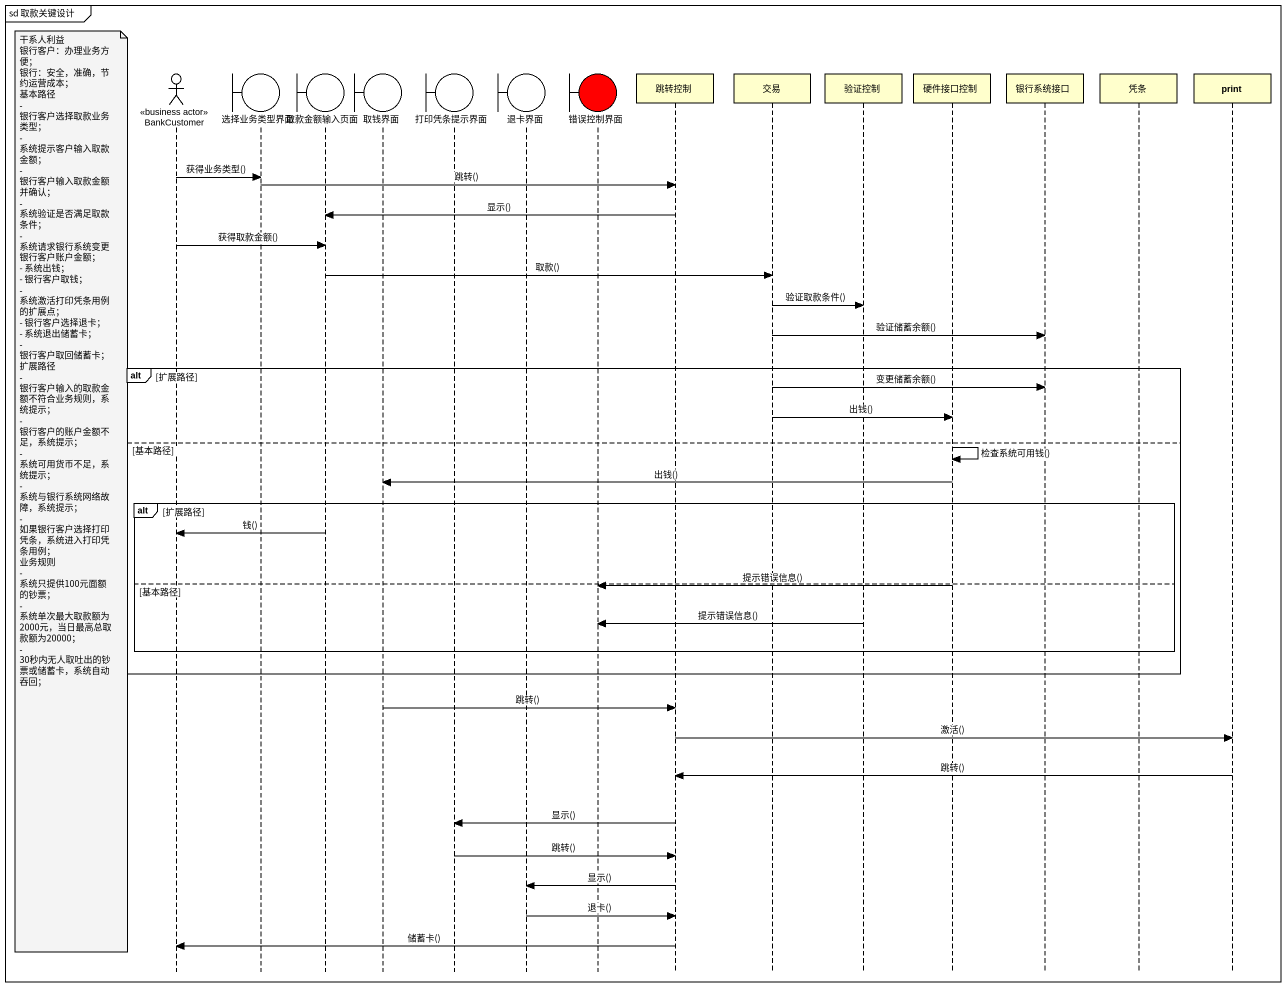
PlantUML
@startuml
mainframe sd 取款关键设计
hide footbox
actor BankCustomer <<business actor>>
boundary 选择业务类型界面
boundary 取款金额输入页面
boundary 取钱界面
boundary 打印凭条提示界面
boundary 退卡界面
boundary 错误控制界面 #FF0000
participant 跳转控制
participant 交易
participant 验证控制
participant 硬件接口控制
participant 银行系统接口
participant 凭条
participant print

BankCustomer -> 选择业务类型界面 : 获得业务类型()
选择业务类型界面 -> 跳转控制 : 跳转()
跳转控制 -> 取款金额输入页面 : 显示()
BankCustomer -> 取款金额输入页面 : 获得取款金额()
取款金额输入页面 -> 交易 : 取款()
交易 -> 验证控制 : 验证取款条件()
交易 -> 银行系统接口 : 验证储蓄余额()
alt 扩展路径
  交易 -> 银行系统接口 : 变更储蓄余额()
  交易 -> 硬件接口控制 : 出钱()
else 基本路径
  硬件接口控制 -> 硬件接口控制 : 检查系统可用钱()
  硬件接口控制 -> 取钱界面 : 出钱()
  note left of BankCustomer
    干系人利益
    银行客户：办理业务方便；
    银行：安全，准确，节约运营成本；
    基本路径
    - 银行客户选择取款业务类型；
    - 系统提示客户输入取款金额；
    - 银行客户输入取款金额并确认；
    - 系统验证是否满足取款条件；
    - 系统请求银行系统变更银行客户账户金额；
    - 系统出钱；
    - 银行客户取钱；
    - 系统激活打印凭条用例的扩展点；
    - 银行客户选择退卡；
    - 系统退出储蓄卡；
    - 银行客户取回储蓄卡；
    扩展路径
    - 银行客户输入的取款金额不符合业务规则，系统提示；
    - 银行客户的账户金额不足，系统提示；
    - 系统可用货币不足，系统提示；
    - 系统与银行系统网络故障，系统提示；
    - 如果银行客户选择打印凭条，系统进入打印凭条用例；
    业务规则
    - 系统只提供100元面额的钞票；
    - 系统单次最大取款额为2000元，当日最高总取款额为20000；
    - 30秒内无人取吐出的钞票或储蓄卡，系统自动吞回；
  end note
  alt 扩展路径
    取款金额输入页面 -> BankCustomer : 钱()
  else 基本路径
    硬件接口控制 -> 错误控制界面 : 提示错误信息()
    验证控制 -> 错误控制界面 : 提示错误信息()
  end
end
取钱界面 -> 跳转控制 : 跳转()
跳转控制 -> print : 激活()
print -> 跳转控制 : 跳转()
跳转控制 -> 打印凭条提示界面 : 显示()
打印凭条提示界面 -> 跳转控制 : 跳转()
跳转控制 -> 退卡界面 : 显示()
退卡界面 -> 跳转控制 : 退卡()
跳转控制 -> BankCustomer : 储蓄卡()
@enduml
